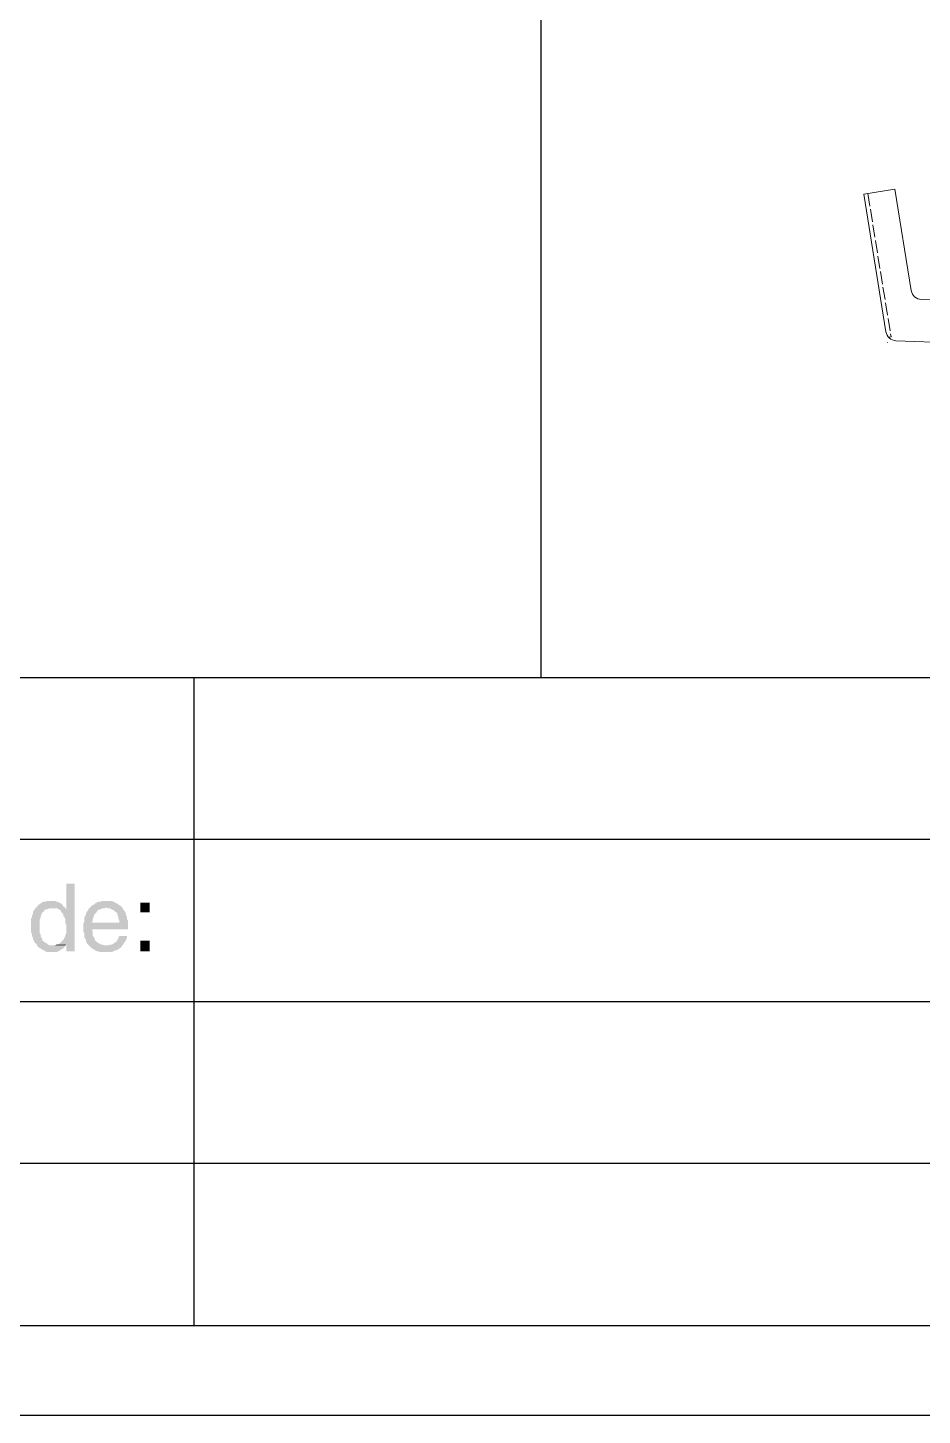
# Model space of a CAD drawing. Header units: millimetres. Extents: x 7018 to 13530, y 4187 to 5692.
# Drawn here: x 9411.1 to 9453.6, y 4524.9 to 4590.8 of the extents above; entities that cross this region are included whole.
import ezdxf

# ---------------------------------------------------------------- set-up
doc = ezdxf.new("R2010")
doc.units = ezdxf.units.MM
doc.linetypes.add('ACAD_ISO02W100', pattern=[15, 12, -3])
doc.layers.add('标注', color=3, linetype='Continuous', lineweight=9)

msp = doc.modelspace()

# ---------------------------------------------------------------- hatches: boundary and pattern name
at = {"transparency": 33554559}
for points in [[(9413.328, 4550.163), (9412.922, 4550.163), (9412.922, 4548.945), (9412.561, 4548.945), (9412.651, 4548.9), (9412.696, 4548.809), (9412.741, 4548.764), (9412.787, 4548.719), (9412.787, 4548.629), (9412.832, 4548.584), (9412.877, 4548.493), (9412.877, 4548.313), (9412.922, 4548.223), (9412.922, 4547.816), (9412.877, 4547.726), (9412.877, 4547.681), (9412.832, 4547.591), (9412.787, 4547.501), (9412.741, 4547.455), (9412.741, 4547.455), (9412.651, 4547.365), (9412.606, 4547.32), (9412.516, 4547.275), (9412.922, 4547.275), (9412.922, 4546.959), (9413.328, 4546.959)], [(9412.2, 4549.351), (9412.019, 4549.351), (9411.929, 4549.306), (9411.839, 4549.306), (9411.749, 4549.261), (9411.703, 4549.216), (9411.613, 4549.17), (9411.568, 4549.125), (9411.523, 4549.035), (9411.478, 4549.035), (9412.29, 4548.99), (9412.516, 4548.99), (9412.561, 4548.945), (9412.922, 4548.945), (9412.877, 4548.99), (9412.877, 4549.035), (9412.787, 4549.08), (9412.741, 4549.17), (9412.696, 4549.216), (9412.606, 4549.261), (9412.516, 4549.306), (9412.471, 4549.306), (9412.38, 4549.351), (9412.29, 4549.351)], [(9414.863, 4549.351), (9414.637, 4549.351), (9414.547, 4549.306), (9414.456, 4549.306), (9414.366, 4549.261), (9414.276, 4549.216), (9414.231, 4549.17), (9414.141, 4549.125), (9414.095, 4549.08), (9414.05, 4549.035), (9414.817, 4549.035), (9414.953, 4548.99), (9414.998, 4548.99), (9415.088, 4548.945), (9415.179, 4548.9), (9415.224, 4548.854), (9415.269, 4548.809), (9415.314, 4548.809), (9415.359, 4548.719), (9415.359, 4548.674), (9415.404, 4548.584), (9415.404, 4548.493), (9415.449, 4548.403), (9415.449, 4548.313), (9414.141, 4548.313), (9413.734, 4548.268), (9413.734, 4547.907), (9413.779, 4547.816), (9413.779, 4547.636), (9413.825, 4547.546), (9413.87, 4547.501), (9413.87, 4547.41), (9413.915, 4547.32), (9413.96, 4547.275), (9414.005, 4547.23), (9414.817, 4547.23), (9414.727, 4547.23), (9414.637, 4547.275), (9414.592, 4547.275), (9414.502, 4547.32), (9414.411, 4547.365), (9414.366, 4547.41), (9414.321, 4547.455), (9414.276, 4547.501), (9414.276, 4547.546), (9414.231, 4547.636), (9414.186, 4547.681), (9414.186, 4547.907), (9414.141, 4547.997), (9415.856, 4547.997), (9415.856, 4548.403), (9415.81, 4548.493), (9415.81, 4548.584), (9415.765, 4548.674), (9415.765, 4548.764), (9415.72, 4548.809), (9415.675, 4548.9), (9415.63, 4548.945), (9415.585, 4549.035), (9415.54, 4549.08), (9415.494, 4549.125), (9415.404, 4549.17), (9415.359, 4549.216), (9415.269, 4549.261), (9415.179, 4549.306), (9415.088, 4549.351), (9414.953, 4549.351)], [(9416.894, 4548.809), (9416.894, 4549.261), (9416.442, 4549.261), (9416.442, 4548.809)], [(9411.478, 4549.035), (9411.433, 4548.945), (9411.387, 4548.9), (9411.342, 4548.809), (9411.342, 4548.719), (9411.297, 4548.674), (9411.297, 4548.584), (9411.252, 4548.493), (9411.252, 4547.862), (9411.297, 4547.771), (9411.297, 4547.681), (9411.342, 4547.591), (9411.342, 4547.546), (9411.387, 4547.455), (9411.433, 4547.365), (9411.478, 4547.32), (9411.523, 4547.275), (9411.568, 4547.185), (9411.613, 4547.139), (9411.703, 4547.094), (9411.749, 4547.049), (9411.839, 4547.004), (9411.929, 4546.959), (9411.974, 4546.914), (9412.471, 4546.914), (9412.561, 4546.959), (9412.651, 4547.004), (9412.696, 4547.049), (9412.787, 4547.094), (9412.832, 4547.139), (9412.877, 4547.23), (9412.155, 4547.23), (9412.064, 4547.275), (9412.019, 4547.32), (9411.929, 4547.365), (9411.884, 4547.41), (9411.794, 4547.455), (9411.794, 4547.546), (9411.749, 4547.591), (9411.703, 4547.681), (9411.703, 4547.771), (9411.658, 4547.816), (9411.658, 4548.448), (9411.703, 4548.539), (9411.703, 4548.629), (9411.749, 4548.674), (9411.749, 4548.764), (9411.794, 4548.809), (9411.839, 4548.809), (9411.884, 4548.9), (9411.929, 4548.945), (9412.019, 4548.945), (9412.11, 4548.99), (9412.29, 4548.99)], [(9414.05, 4549.035), (9414.005, 4548.99), (9413.96, 4548.9), (9413.915, 4548.854), (9413.87, 4548.764), (9413.87, 4548.719), (9413.825, 4548.629), (9413.779, 4548.539), (9413.779, 4548.358), (9413.734, 4548.268), (9414.141, 4548.313), (9414.186, 4548.403), (9414.186, 4548.493), (9414.231, 4548.584), (9414.231, 4548.629), (9414.276, 4548.719), (9414.321, 4548.764), (9414.366, 4548.809), (9414.411, 4548.9), (9414.502, 4548.945), (9414.547, 4548.945), (9414.637, 4548.99), (9414.727, 4548.99), (9414.817, 4549.035)], [(9412.516, 4547.275), (9412.471, 4547.275), (9412.38, 4547.23), (9412.29, 4547.23), (9412.877, 4547.23), (9412.922, 4547.275)], [(9415.81, 4547.681), (9415.449, 4547.681), (9415.404, 4547.636), (9415.404, 4547.546), (9415.359, 4547.501), (9415.314, 4547.41), (9415.224, 4547.365), (9415.179, 4547.32), (9415.088, 4547.275), (9414.998, 4547.275), (9414.908, 4547.23), (9414.005, 4547.23), (9414.095, 4547.139), (9414.141, 4547.094), (9414.231, 4547.049), (9414.276, 4547.004), (9414.366, 4546.959), (9414.456, 4546.959), (9414.502, 4546.914), (9415.088, 4546.914), (9415.179, 4546.959), (9415.269, 4547.004), (9415.314, 4547.004), (9415.404, 4547.049), (9415.449, 4547.094), (9415.54, 4547.139), (9415.585, 4547.23), (9415.63, 4547.275), (9415.675, 4547.365), (9415.72, 4547.41), (9415.765, 4547.501), (9415.81, 4547.591)], [(9416.894, 4546.959), (9416.894, 4547.455), (9416.442, 4547.455), (9416.442, 4546.959)]]:
    msp.add_hatch(color=256, dxfattribs=at).paths.add_polyline_path(points)

# ---------------------------------------------------------------- linework, layer by layer
for p, q in [((9435.47, 4815.918), (9435.47, 4559.957)), ((9374.469, 4529.177), (9783.725, 4529.177))]:
    msp.add_line(p, q)
at = {"color": 251, "linetype": 'ACAD_ISO02W100', "lineweight": 13, "ltscale": 0.05}
for p in [(9451.014, 4582.94), (9451.998, 4576.122)]:
    msp.add_line(p, (9452.117, 4576.141), dxfattribs=at)
msp.add_lwpolyline([(9787.763, 4524.918), (9787.763, 4821.918), (9367.763, 4821.918), (9367.763, 4524.918)], close=True)
msp.add_lwpolyline([(9451.96, 4575.876), (9451.957, 4575.876)], dxfattribs=at)
for points in [[(9387.287, 4559.957), (9783.725, 4559.957)], [(9418.988, 4559.957), (9418.988, 4529.177)], [(9387.287, 4552.285), (9683.417, 4552.285)], [(9387.287, 4544.567), (9736.357, 4544.567)], [(9387.287, 4536.894), (9683.417, 4536.894)]]:
    msp.add_lwpolyline(points)
at = {"layer": '标注', "color": 0, "lineweight": 13, "ltscale": 5}
for p, q in [((9452.297, 4583.148), (9450.817, 4582.908)), ((9450.817, 4582.908), (9451.876, 4576.377)), ((9453.078, 4578.335), (9452.297, 4583.148)), ((9457.936, 4577.76), (9453.554, 4577.916)), ((9452.352, 4575.957), (9465.217, 4575.499))]:
    msp.add_line(p, q, dxfattribs=at)
for centre in [(9453.571, 4578.415), (9452.369, 4576.457)]:
    msp.add_arc(centre, 0.5, 189.21151, 267.96049, dxfattribs=at)

doc.saveas('drawing.dxf')
